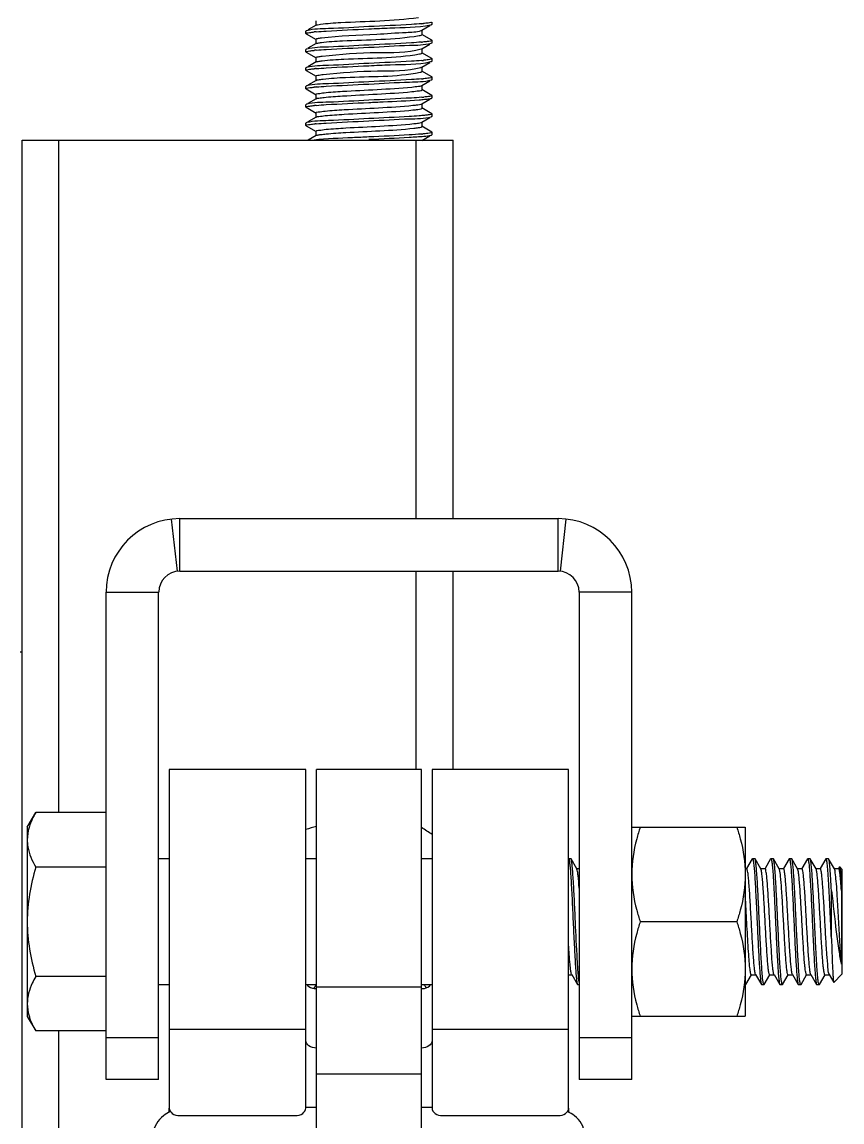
# Model space of a CAD drawing. Extents: x 1247970 to 1725648, y 860327 to 1277876.
# Drawn here: x 1334881 to 1335281, y 1202583 to 1203120 of the extents above; entities that cross this region are included whole.
import ezdxf

# ---------------------------------------------------------------- set-up
doc = ezdxf.new("R2010")
doc.units = 0
doc.header["$LTSCALE"] = 1000
doc.header["$MEASUREMENT"] = 0
doc.layers.get('0').update_dxf_attribs({"color": 254})
doc.layers.add('TK', color=4, linetype='Continuous')

# ---------------------------------------------------------------- blocks, each defined once
blk = doc.blocks.new('A$C63786A89')
at = {"linetype": 'Continuous'}
for p, q in [((2007.69, 10476.41), (2007.69, 10474.16)), ((2064.35, 10474.71), (2064.35, 10475.83)), ((2002.92, 10471.46), (2002.82, 10471.34)), ((2002.82, 10470.22), (2002.82, 10471.34)), ((2002.92, 10470.11), (2002.82, 10470.22)), ((2002.92, 10470.11), (2007.81, 10467.3)), ((2007.81, 10474.29), (2003.79, 10471.96)), ((2059.11, 10471.69), (2059.35, 10471.79)), ((2059.35, 10471.79), (2063.3, 10474.05)), ((2059.47, 10469.67), (2059.47, 10471.93)), ((2064.24, 10474.59), (2064.35, 10474.71)), ((2007.81, 10465.32), (2003.79, 10462.99)), ((2007.69, 10467.44), (2007.69, 10465.18)), ((2059.35, 10462.81), (2063.3, 10465.08)), ((2064.25, 10466.97), (2059.36, 10469.81)), ((2063.92, 10465.5), (2064.24, 10465.62)), ((2064.24, 10465.62), (2064.35, 10465.74)), ((2064.25, 10466.97), (2064.35, 10466.86)), ((2064.35, 10465.74), (2064.35, 10466.86)), ((2002.92, 10462.49), (2002.82, 10462.37)), ((2002.82, 10461.25), (2002.82, 10462.37)), ((2002.92, 10461.14), (2002.82, 10461.25)), ((2002.92, 10461.14), (2007.81, 10458.33)), ((2059.05, 10462.69), (2059.35, 10462.81)), ((2064.25, 10458), (2059.36, 10460.83)), ((2059.47, 10460.7), (2059.47, 10462.95)), ((2007.81, 10456.35), (2003.79, 10454.02)), ((2007.69, 10458.47), (2007.69, 10456.21)), ((2059.35, 10453.84), (2063.3, 10456.11)), ((2059.47, 10451.72), (2059.47, 10453.98)), ((2064.24, 10456.65), (2064.35, 10456.76)), ((2064.25, 10458), (2064.35, 10457.88)), ((2064.35, 10456.76), (2064.35, 10457.88)), ((2002.92, 10453.51), (2002.82, 10453.4)), ((2002.82, 10452.28), (2002.82, 10453.4)), ((2002.92, 10452.16), (2002.82, 10452.28)), ((2002.92, 10452.16), (2007.81, 10449.36)), ((2007.69, 10449.49), (2007.69, 10447.24)), ((2064.25, 10449.03), (2059.36, 10451.86)), ((2064.25, 10449.03), (2064.35, 10448.91)), ((2064.35, 10447.79), (2064.35, 10448.91)), ((2002.92, 10444.54), (2002.82, 10444.42)), ((2002.82, 10443.31), (2002.82, 10444.42)), ((2002.92, 10443.19), (2002.82, 10443.31)), ((2002.92, 10443.19), (2007.81, 10440.38)), ((2007.81, 10447.37), (2003.79, 10445.04)), ((2059.35, 10444.87), (2063.3, 10447.14)), ((2059.47, 10442.75), (2059.47, 10445.01)), ((2063.91, 10447.55), (2064.24, 10447.68)), ((2064.24, 10447.68), (2064.35, 10447.79)), ((2007.81, 10438.4), (2003.79, 10436.07)), ((2007.69, 10440.52), (2007.69, 10438.26)), ((2059.35, 10435.9), (2063.3, 10438.16)), ((2064.25, 10440.05), (2059.36, 10442.89)), ((2064.24, 10438.7), (2064.33, 10438.77)), ((2064.25, 10440.05), (2064.35, 10439.94)), ((2064.33, 10438.77), (2064.35, 10438.82)), ((2064.35, 10438.82), (2064.35, 10439.94)), ((2002.92, 10435.57), (2002.82, 10435.45)), ((2002.82, 10434.33), (2002.82, 10435.45)), ((2002.92, 10434.22), (2002.82, 10434.33)), ((2002.92, 10434.22), (2007.81, 10431.41)), ((2064.25, 10431.08), (2059.36, 10433.91)), ((2059.47, 10433.78), (2059.47, 10436.03)), ((2007.81, 10429.43), (2003.79, 10427.1)), ((2007.69, 10431.55), (2007.69, 10429.29)), ((2059.35, 10426.92), (2063.3, 10429.19)), ((2059.47, 10424.8), (2059.47, 10427.06)), ((2064.24, 10429.73), (2064.35, 10429.85)), ((2064.25, 10431.08), (2064.35, 10430.97)), ((2064.35, 10429.85), (2064.35, 10430.97)), ((2002.92, 10426.59), (2002.82, 10426.48)), ((2002.82, 10425.36), (2002.82, 10426.48)), ((2002.92, 10425.24), (2002.82, 10425.36)), ((2002.92, 10425.24), (2007.81, 10422.44)), ((2007.69, 10422.57), (2007.69, 10420.32)), ((2059.11, 10426.82), (2059.35, 10426.92)), ((2064.25, 10422.11), (2059.36, 10424.94)), ((2064.25, 10422.11), (2064.35, 10421.99)), ((2064.35, 10420.87), (2064.35, 10421.99)), ((1864.38, 8868.28), (1864.38, 10418.24)), ((1864.38, 10418.24), (2074.6, 10418.24)), ((1882.32, 10090.17), (1882.32, 10418.24)), ((2007.81, 10420.45), (2003.99, 10418.24)), ((2056.65, 10233.56), (2056.65, 10418.24)), ((2059.35, 10417.95), (2063.3, 10420.22)), ((2064.24, 10420.76), (2064.35, 10420.87)), ((2074.6, 10233.56), (2074.6, 10418.24)), ((1940.16, 10207.86), (1937.34, 10233.34)), ((1941.29, 10207.92), (1941.29, 10233.56)), ((1941.29, 10233.56), (2125.87, 10233.56)), ((2125.87, 10207.92), (2125.87, 10233.56)), ((2127, 10207.86), (2129.83, 10233.34)), ((1941.29, 10207.92), (2125.87, 10207.92)), ((2056.65, 10111.23), (2056.65, 10207.92)), ((2074.6, 10111.23), (2074.6, 10207.92)), ((1905.4, 9959.98), (1905.4, 10197.66)), ((1905.4, 10197.66), (1931.03, 10197.66)), ((1931.03, 9959.98), (1931.03, 10197.66)), ((2161.77, 10197.66), (2136.13, 10197.66)), ((2136.13, 10197.66), (2136.13, 9959.98)), ((2161.77, 9959.98), (2161.77, 10197.66)), ((1863.52, 10168.59), (1864.38, 10168.59)), ((1936.16, 10111.24), (1936.16, 9945.96)), ((2002.82, 10111.23), (1936.16, 10111.23)), ((2002.82, 9945.96), (2002.82, 10111.23)), ((2007.94, 10004.96), (2007.94, 10111.23)), ((2059.22, 10111.23), (2007.94, 10111.23)), ((2059.22, 10004.96), (2059.22, 10111.23)), ((2064.35, 10111.24), (2064.35, 9945.96)), ((2131, 10111.23), (2064.35, 10111.23)), ((2131, 9945.96), (2131, 10111.23)), ((1866.94, 10083.03), (1871.06, 10090.17)), ((1905.4, 10090.17), (1871.06, 10090.17)), ((1866.94, 10083.03), (1866.94, 9990.74)), ((2161.77, 10083.02), (2217.14, 10083.02)), ((2217.14, 10083.02), (2217.14, 9990.75)), ((1936.16, 10067.65), (1931.03, 10067.65)), ((2007.94, 10067.65), (2002.82, 10067.65)), ((2064.35, 10067.65), (2059.22, 10067.65)), ((2132.06, 10067.65), (2131, 10067.65)), ((2132.17, 10067.55), (2132.06, 10067.65)), ((2135, 10062.66), (2132.17, 10067.55)), ((2220.55, 10067.55), (2217.8, 10062.81)), ((2220.55, 10067.55), (2220.66, 10067.65)), ((2221.78, 10067.65), (2220.66, 10067.65)), ((2221.9, 10067.55), (2221.78, 10067.65)), ((2224.73, 10062.66), (2221.9, 10067.55)), ((2229.52, 10067.55), (2226.77, 10062.81)), ((2229.52, 10067.55), (2229.64, 10067.65)), ((2230.76, 10067.65), (2229.64, 10067.65)), ((2230.87, 10067.55), (2230.76, 10067.65)), ((2233.71, 10062.66), (2230.87, 10067.55)), ((2238.49, 10067.55), (2235.75, 10062.81)), ((2238.49, 10067.55), (2238.61, 10067.65)), ((2239.73, 10067.65), (2238.61, 10067.65)), ((2239.84, 10067.55), (2239.73, 10067.65)), ((2242.68, 10062.66), (2239.84, 10067.55)), ((2247.47, 10067.55), (2244.72, 10062.81)), ((2247.47, 10067.55), (2247.58, 10067.65)), ((2248.7, 10067.65), (2247.58, 10067.65)), ((2248.82, 10067.55), (2248.7, 10067.65)), ((2251.65, 10062.66), (2248.82, 10067.55)), ((2256.44, 10067.55), (2253.69, 10062.81)), ((2256.55, 10067.65), (2256.44, 10067.55)), ((2257.68, 10067.65), (2256.55, 10067.65)), ((2260.62, 10062.66), (2257.79, 10067.55)), ((1905.4, 10063.53), (1871.06, 10063.53)), ((2136.13, 10062.78), (2134.94, 10062.78)), ((2135.06, 10062.55), (2135, 10062.66)), ((2217.85, 10062.78), (2217.14, 10062.78)), ((2226.82, 10062.78), (2224.66, 10062.78)), ((2235.8, 10062.78), (2233.64, 10062.78)), ((2233.8, 10062.43), (2233.71, 10062.66)), ((2244.77, 10062.78), (2242.61, 10062.78)), ((2253.74, 10062.78), (2251.58, 10062.78)), ((2262.71, 10062.78), (2260.56, 10062.78)), ((2263.12, 10063.6), (2262.66, 10062.81)), ((2263.12, 10063.6), (2263.21, 10063.63)), ((2264.31, 10062.52), (2263.21, 10063.63)), ((2264.31, 10062.52), (2264.31, 10011.25)), ((2259.18, 10028.65), (2259.18, 10052.02)), ((2264.06, 10052.18), (2264.06, 10016.17)), ((2213.02, 10036.88), (2165.89, 10036.88)), ((1905.4, 10010.24), (1871.06, 10010.24)), ((2131, 10010.99), (2132.54, 10010.99)), ((2132.47, 10011.11), (2132.39, 10011.28)), ((2132.47, 10011.11), (2135.31, 10006.22)), ((2217.41, 10006.22), (2220.16, 10010.96)), ((2220.11, 10010.99), (2222.27, 10010.99)), ((2222.2, 10011.11), (2225.03, 10006.22)), ((2226.39, 10006.22), (2229.13, 10010.96)), ((2229.08, 10010.99), (2231.24, 10010.99)), ((2231.17, 10011.11), (2231.14, 10011.18)), ((2231.17, 10011.11), (2234.01, 10006.22)), ((2235.36, 10006.22), (2238.11, 10010.96)), ((2238.06, 10010.99), (2240.21, 10010.99)), ((2240.15, 10011.11), (2242.98, 10006.22)), ((2244.33, 10006.22), (2247.08, 10010.96)), ((2247.03, 10010.99), (2249.19, 10010.99)), ((2249.12, 10011.11), (2251.95, 10006.22)), ((2253.3, 10006.22), (2256.05, 10010.96)), ((2256, 10010.99), (2258.16, 10010.99)), ((2258.09, 10011.11), (2257.99, 10011.34)), ((2258.09, 10011.11), (2260.29, 10007.32)), ((2264.31, 10011.25), (2260.36, 10007.3)), ((1936.16, 10006.12), (1931.03, 10006.12)), ((2007.94, 10006.12), (2002.82, 10006.12)), ((2059.22, 10004.96), (2007.94, 10004.96)), ((2007.94, 9742.08), (2007.94, 10004.96)), ((2064.35, 10006.12), (2059.22, 10006.12)), ((2059.22, 9742.08), (2059.22, 10004.96)), ((2135.31, 10006.22), (2135.42, 10006.12)), ((2136.13, 10006.12), (2135.42, 10006.12)), ((2217.3, 10006.12), (2217.14, 10006.12)), ((2217.41, 10006.22), (2217.3, 10006.12)), ((2225.03, 10006.22), (2225.15, 10006.12)), ((2226.27, 10006.12), (2225.15, 10006.12)), ((2226.39, 10006.22), (2226.27, 10006.12)), ((2234.01, 10006.22), (2234.12, 10006.12)), ((2235.24, 10006.12), (2234.12, 10006.12)), ((2235.36, 10006.22), (2235.24, 10006.12)), ((2242.98, 10006.22), (2243.09, 10006.12)), ((2244.22, 10006.12), (2243.09, 10006.12)), ((2244.33, 10006.22), (2244.22, 10006.12)), ((2251.95, 10006.22), (2252.07, 10006.12)), ((2253.19, 10006.12), (2252.07, 10006.12)), ((2253.3, 10006.22), (2253.19, 10006.12)), ((2260.29, 10007.32), (2260.36, 10007.3)), ((1866.94, 9990.74), (1871.06, 9983.6)), ((2161.77, 9990.75), (2217.14, 9990.75)), ((1905.4, 9983.6), (1871.06, 9983.6)), ((1882.32, 8868.28), (1882.32, 9983.6)), ((2002.82, 9984.31), (1936.16, 9984.31)), ((2131, 9984.31), (2064.35, 9984.31)), ((1931.03, 9980.29), (1905.4, 9980.29)), ((1905.4, 9959.97), (1905.4, 9980.28)), ((2161.77, 9980.29), (2136.13, 9980.29)), ((2007.94, 9962.67), (2059.22, 9962.67)), ((1931.03, 9959.97), (1905.4, 9959.97)), ((2161.77, 9959.97), (2136.13, 9959.97)), ((1936.16, 9943.89), (1936.16, 9945.96)), ((2007.94, 9946.25), (2002.82, 9946.25)), ((2064.35, 9946.25), (2059.22, 9946.25)), ((2131, 9945.96), (2131, 9943.89)), ((1941.29, 9942.33), (1997.69, 9942.33)), ((2069.47, 9942.33), (2125.87, 9942.33))]:
    blk.add_line(p, q, dxfattribs=at)
for centre, radius, start, end in [((2016.46, 10368.39), 103.02, 95.0864, 95.3023), ((2018.06, 10350.4), 121.09, 94.8294, 95.0851), ((2049.08, 10595.96), 121.39, 274.8257, 275.0811), ((2050.62, 10578.57), 103.93, 275.0829, 275.2788), ((2048.78, 10590.36), 124.77, 274.7946, 275.0221), ((2016.47, 10359.27), 103.17, 95.0857, 95.2983), ((2018.06, 10341.38), 121.13, 94.829, 95.0843), ((2049.13, 10577.43), 120.81, 274.832, 275.089), ((2050.76, 10559.08), 102.39, 275.0902, 275.3176), ((2016.43, 10350.77), 102.69, 95.0879, 95.3108), ((2018.05, 10332.54), 121, 94.8303, 95.0867), ((2016.49, 10341.09), 103.4, 95.0847, 95.2924), ((2018.07, 10323.37), 121.19, 94.8283, 95.0832), ((2049.03, 10569.6), 121.95, 274.8209, 275.0709), ((2049.19, 10558.79), 120.11, 274.838, 275.104), ((2051.05, 10538.04), 99.27, 275.1035, 275.4036), ((2016.58, 10331.14), 104.39, 95.0802, 95.267), ((2018.09, 10314.11), 121.49, 94.8253, 95.0783), ((2018.14, 10304.59), 122.03, 94.8201, 95.0695), ((2049.09, 10541.99), 121.26, 274.8345, 275.0724), ((1941.29, 10197.66), 35.89, 90, 180), ((2125.87, 10197.66), 35.89, 0, 90), ((1941.29, 10197.66), 10.25, 90, 180), ((2125.87, 10197.66), 10.25, 0, 90), ((2057.52, 9906.43), 183.75, 105.6552, 107.3216), ((1995.27, 9980.5), 120.66, 55.0744, 57.9946), ((2024.55, 9991.06), 22.36, 141.5583, 143.2859), ((2024.94, 9990.75), 22.85, 140.4203, 141.5604), ((2025.12, 9990.6), 23.1, 140.1867, 140.4218), ((2025.37, 9990.39), 23.42, 138.6476, 140.1837), ((2025.61, 9990.18), 23.74, 138.3769, 138.6505), ((2045.47, 9993.89), 19.39, 33.9009, 39.2639)]:
    blk.add_arc(centre, radius, start, end, dxfattribs=at)
for points, knots in [([(2010, 10474.76), (2013.27, 10475.2), (2029.18, 10476.29), (2045.2, 10476.21), (2057.7, 10478.11)], [0, 0, 0, 0, 0.206727, 1, 1, 1, 1]), ([(2063.84, 10475.57), (2063.38, 10475.45), (2062.16, 10475.28), (2060.94, 10475.15), (2060.18, 10475.08)], [0, 0, 0, 0, 0.385373, 1, 1, 1, 1]), ([(2064.34, 10475.83), (2064.34, 10475.77), (2064.14, 10475.65), (2063.97, 10475.6), (2063.84, 10475.57)], [0, 0, 0, 0, 0.311644, 1, 1, 1, 1]), ([(2002.82, 10470.22), (2002.82, 10470.28), (2003.01, 10470.4), (2003.17, 10470.44), (2003.29, 10470.47)], [0, 0, 0, 0, 0.314679, 1, 1, 1, 1]), ([(2003.29, 10471.59), (2003.21, 10471.57), (2003.09, 10471.54), (2002.96, 10471.49), (2002.92, 10471.46)], [0, 0, 0, 0, 0.581722, 1, 1, 1, 1]), ([(2033.58, 10473.59), (2026.99, 10473.28), (2016.96, 10472.49), (2006.69, 10472.5), (2003.29, 10471.59)], [0, 0, 0, 0, 0.651799, 1, 1, 1, 1]), ([(2003.29, 10470.47), (2003.74, 10470.59), (2004.96, 10470.77), (2006.18, 10470.9), (2006.94, 10470.97)], [0, 0, 0, 0, 0.382697, 1, 1, 1, 1]), ([(2007.81, 10474.29), (2008.04, 10474.42), (2008.79, 10474.58), (2009.52, 10474.7), (2010, 10474.76)], [0, 0, 0, 0, 0.35267, 1, 1, 1, 1]), ([(2007.86, 10471.05), (2009.5, 10471.19), (2018.07, 10471.77), (2026.65, 10472.15), (2033.58, 10472.47)], [0, 0, 0, 0, 0.19146, 1, 1, 1, 1]), ([(2010.38, 10468.1), (2019.32, 10469.21), (2033.21, 10469.39), (2049.33, 10470.83), (2056.75, 10470.9), (2059.11, 10471.69)], [0, 0, 0, 0, 0.553191, 0.847166, 1, 1, 1, 1]), ([(2059.29, 10475), (2057.65, 10474.86), (2049.09, 10474.28), (2040.51, 10473.91), (2033.58, 10473.59)], [0, 0, 0, 0, 0.191492, 1, 1, 1, 1]), ([(2033.58, 10472.47), (2036.97, 10472.62), (2046.95, 10473.24), (2057.09, 10473.04), (2063.58, 10474.39)], [0, 0, 0, 0, 0.338588, 1, 1, 1, 1]), ([(2063.58, 10474.39), (2063.72, 10474.42), (2063.94, 10474.47), (2064.16, 10474.55), (2064.24, 10474.59)], [0, 0, 0, 0, 0.605943, 1, 1, 1, 1]), ([(2033.58, 10464.61), (2026.99, 10464.31), (2016.96, 10463.52), (2006.69, 10463.53), (2003.29, 10462.62)], [0, 0, 0, 0, 0.651831, 1, 1, 1, 1]), ([(2007.69, 10467.44), (2007.69, 10467.46), (2007.7, 10467.5), (2007.73, 10467.52), (2007.75, 10467.54)], [0, 0, 0, 0, 0.432281, 1, 1, 1, 1]), ([(2007.75, 10467.54), (2007.98, 10467.72), (2008.92, 10467.86), (2009.78, 10468.02), (2010.38, 10468.1)], [0, 0, 0, 0, 0.328815, 1, 1, 1, 1]), ([(2007.81, 10465.32), (2008.07, 10465.47), (2008.96, 10465.63), (2009.81, 10465.77), (2010.38, 10465.84)], [0, 0, 0, 0, 0.347063, 1, 1, 1, 1]), ([(2010.38, 10465.84), (2013.78, 10466.26), (2029.66, 10467.37), (2045.68, 10467.14), (2058.01, 10469.19)], [0, 0, 0, 0, 0.214922, 1, 1, 1, 1]), ([(2059.21, 10466.02), (2057.58, 10465.88), (2049.04, 10465.31), (2040.49, 10464.93), (2033.58, 10464.61)], [0, 0, 0, 0, 0.192087, 1, 1, 1, 1]), ([(2033.58, 10463.49), (2040.2, 10463.8), (2050.24, 10464.62), (2060.54, 10464.56), (2063.92, 10465.5)], [0, 0, 0, 0, 0.65395, 1, 1, 1, 1]), ([(2058.01, 10469.19), (2058.38, 10469.25), (2058.78, 10469.34), (2059.47, 10469.52), (2059.47, 10469.67)], [0, 0, 0, 0, 0.717601, 1, 1, 1, 1]), ([(2063.58, 10466.54), (2063.07, 10466.43), (2061.78, 10466.26), (2060.48, 10466.13), (2059.71, 10466.06)], [0, 0, 0, 0, 0.400531, 1, 1, 1, 1]), ([(2064.35, 10466.86), (2064.35, 10466.77), (2064, 10466.63), (2063.77, 10466.58), (2063.58, 10466.54)], [0, 0, 0, 0, 0.2958, 1, 1, 1, 1]), ([(2002.82, 10461.25), (2002.82, 10461.31), (2003.01, 10461.43), (2003.17, 10461.47), (2003.29, 10461.5)], [0, 0, 0, 0, 0.314603, 1, 1, 1, 1]), ([(2003.29, 10462.62), (2003.21, 10462.6), (2003.09, 10462.56), (2002.96, 10462.51), (2002.92, 10462.49)], [0, 0, 0, 0, 0.581634, 1, 1, 1, 1]), ([(2003.29, 10461.5), (2003.75, 10461.62), (2004.97, 10461.8), (2006.19, 10461.93), (2006.94, 10462)], [0, 0, 0, 0, 0.38284, 1, 1, 1, 1]), ([(2007.83, 10458.61), (2008.14, 10458.78), (2009.15, 10458.95), (2010.14, 10459.1), (2010.79, 10459.17)], [0, 0, 0, 0, 0.347604, 1, 1, 1, 1]), ([(2007.86, 10462.08), (2009.5, 10462.22), (2018.07, 10462.8), (2026.65, 10463.17), (2033.58, 10463.49)], [0, 0, 0, 0, 0.19147, 1, 1, 1, 1]), ([(2010.79, 10459.17), (2019.69, 10460.21), (2035.67, 10461.44), (2052.2, 10460.59), (2059.05, 10462.69)], [0, 0, 0, 0, 0.555686, 1, 1, 1, 1]), ([(2010.79, 10456.92), (2014.31, 10457.32), (2030.14, 10458.46), (2046.16, 10458.03), (2058.29, 10460.26)], [0, 0, 0, 0, 0.223152, 1, 1, 1, 1]), ([(2058.29, 10460.26), (2058.59, 10460.32), (2058.93, 10460.4), (2059.47, 10460.57), (2059.47, 10460.7)], [0, 0, 0, 0, 0.711867, 1, 1, 1, 1]), ([(2033.58, 10455.64), (2026.99, 10455.33), (2016.96, 10454.54), (2006.7, 10454.55), (2003.29, 10453.65)], [0, 0, 0, 0, 0.651714, 1, 1, 1, 1]), ([(2007.69, 10458.47), (2007.69, 10458.49), (2007.73, 10458.56), (2007.79, 10458.59), (2007.83, 10458.61)], [0, 0, 0, 0, 0.389869, 1, 1, 1, 1]), ([(2007.81, 10456.35), (2008.11, 10456.52), (2009.14, 10456.68), (2010.12, 10456.84), (2010.79, 10456.92)], [0, 0, 0, 0, 0.342116, 1, 1, 1, 1]), ([(2007.86, 10453.11), (2009.5, 10453.25), (2018.07, 10453.83), (2026.65, 10454.2), (2033.58, 10454.52)], [0, 0, 0, 0, 0.191442, 1, 1, 1, 1]), ([(2059.31, 10457.06), (2057.67, 10456.92), (2049.1, 10456.33), (2040.52, 10455.96), (2033.58, 10455.64)], [0, 0, 0, 0, 0.191414, 1, 1, 1, 1]), ([(2033.58, 10454.52), (2037.06, 10454.68), (2047.1, 10455.36), (2057.38, 10454.9), (2063.81, 10456.5)], [0, 0, 0, 0, 0.344624, 1, 1, 1, 1]), ([(2058.97, 10453.7), (2059.04, 10453.72), (2059.18, 10453.76), (2059.3, 10453.81), (2059.35, 10453.84)], [0, 0, 0, 0, 0.574903, 1, 1, 1, 1]), ([(2063.92, 10457.65), (2063.47, 10457.52), (2062.24, 10457.34), (2061.01, 10457.21), (2060.25, 10457.14)], [0, 0, 0, 0, 0.378933, 1, 1, 1, 1]), ([(2063.81, 10456.5), (2063.89, 10456.52), (2064.04, 10456.56), (2064.19, 10456.62), (2064.24, 10456.65)], [0, 0, 0, 0, 0.58803, 1, 1, 1, 1]), ([(2064.34, 10457.88), (2064.34, 10457.83), (2064.17, 10457.71), (2064.03, 10457.68), (2063.92, 10457.65)], [0, 0, 0, 0, 0.31799, 1, 1, 1, 1]), ([(2002.82, 10452.28), (2002.82, 10452.33), (2003.01, 10452.46), (2003.16, 10452.5), (2003.28, 10452.53)], [0, 0, 0, 0, 0.315029, 1, 1, 1, 1]), ([(2003.29, 10453.65), (2003.22, 10453.63), (2003.09, 10453.59), (2002.97, 10453.54), (2002.92, 10453.51)], [0, 0, 0, 0, 0.581886, 1, 1, 1, 1]), ([(2003.28, 10452.53), (2003.74, 10452.65), (2004.95, 10452.82), (2006.17, 10452.95), (2006.92, 10453.02)], [0, 0, 0, 0, 0.382512, 1, 1, 1, 1]), ([(2007.69, 10449.49), (2007.69, 10449.82), (2009.5, 10449.89), (2010.34, 10450.15), (2011.22, 10450.25)], [0, 0, 0, 0, 0.268169, 1, 1, 1, 1]), ([(2011.22, 10450.25), (2020.06, 10451.21), (2035.89, 10452.39), (2052.16, 10451.78), (2058.97, 10453.7)], [0, 0, 0, 0, 0.557186, 1, 1, 1, 1]), ([(2011.22, 10447.99), (2014.86, 10448.39), (2030.62, 10449.55), (2046.64, 10448.88), (2058.54, 10451.34)], [0, 0, 0, 0, 0.231437, 1, 1, 1, 1]), ([(2058.54, 10451.34), (2058.77, 10451.39), (2059.05, 10451.45), (2059.47, 10451.62), (2059.47, 10451.72)], [0, 0, 0, 0, 0.704776, 1, 1, 1, 1]), ([(2063.81, 10448.64), (2063.3, 10448.52), (2061.97, 10448.34), (2060.63, 10448.2), (2059.81, 10448.13)], [0, 0, 0, 0, 0.384738, 1, 1, 1, 1]), ([(2064.34, 10448.91), (2064.34, 10448.85), (2064.12, 10448.72), (2063.94, 10448.68), (2063.81, 10448.64)], [0, 0, 0, 0, 0.309473, 1, 1, 1, 1]), ([(2002.82, 10443.31), (2002.82, 10443.36), (2003.01, 10443.48), (2003.17, 10443.52), (2003.29, 10443.56)], [0, 0, 0, 0, 0.314135, 1, 1, 1, 1]), ([(2003.28, 10444.67), (2003.21, 10444.65), (2003.09, 10444.62), (2002.96, 10444.57), (2002.92, 10444.54)], [0, 0, 0, 0, 0.581235, 1, 1, 1, 1]), ([(2033.58, 10446.67), (2026.99, 10446.36), (2016.96, 10445.57), (2006.69, 10445.58), (2003.28, 10444.67)], [0, 0, 0, 0, 0.652012, 1, 1, 1, 1]), ([(2003.29, 10443.56), (2003.75, 10443.68), (2004.97, 10443.85), (2006.2, 10443.98), (2006.95, 10444.05)], [0, 0, 0, 0, 0.383098, 1, 1, 1, 1]), ([(2007.81, 10447.37), (2008.14, 10447.57), (2009.33, 10447.73), (2010.46, 10447.91), (2011.22, 10447.99)], [0, 0, 0, 0, 0.337737, 1, 1, 1, 1]), ([(2007.86, 10444.13), (2009.5, 10444.27), (2018.07, 10444.85), (2026.65, 10445.23), (2033.58, 10445.55)], [0, 0, 0, 0, 0.191482, 1, 1, 1, 1]), ([(2011.68, 10441.32), (2014.68, 10441.63), (2028.98, 10442.61), (2043.31, 10443.05), (2054.56, 10444.11)], [0, 0, 0, 0, 0.210879, 1, 1, 1, 1]), ([(2059.28, 10448.08), (2057.64, 10447.94), (2049.08, 10447.36), (2040.51, 10446.99), (2033.58, 10446.67)], [0, 0, 0, 0, 0.191614, 1, 1, 1, 1]), ([(2033.58, 10445.55), (2040.2, 10445.86), (2050.24, 10446.68), (2060.53, 10446.61), (2063.91, 10447.55)], [0, 0, 0, 0, 0.653927, 1, 1, 1, 1]), ([(2054.56, 10444.11), (2055.64, 10444.21), (2057.22, 10444.44), (2058.89, 10444.6), (2059.35, 10444.87)], [0, 0, 0, 0, 0.671541, 1, 1, 1, 1]), ([(2033.58, 10437.7), (2027, 10437.39), (2016.96, 10436.6), (2006.7, 10436.61), (2003.29, 10435.7)], [0, 0, 0, 0, 0.651522, 1, 1, 1, 1]), ([(2007.69, 10440.52), (2007.69, 10440.88), (2009.74, 10440.92), (2010.68, 10441.22), (2011.68, 10441.32)], [0, 0, 0, 0, 0.267194, 1, 1, 1, 1]), ([(2007.81, 10438.4), (2008.18, 10438.62), (2009.53, 10438.79), (2010.81, 10438.98), (2011.68, 10439.07)], [0, 0, 0, 0, 0.333885, 1, 1, 1, 1]), ([(2011.68, 10439.07), (2014.68, 10439.38), (2028.98, 10440.35), (2043.31, 10440.8), (2054.56, 10441.86)], [0, 0, 0, 0, 0.210879, 1, 1, 1, 1]), ([(2059.32, 10439.11), (2057.68, 10438.97), (2049.11, 10438.39), (2040.52, 10438.02), (2033.58, 10437.7)], [0, 0, 0, 0, 0.191236, 1, 1, 1, 1]), ([(2033.58, 10436.58), (2035.92, 10436.68), (2044.08, 10437.07), (2052.25, 10437.44), (2058.06, 10437.89)], [0, 0, 0, 0, 0.286344, 1, 1, 1, 1]), ([(2054.56, 10441.86), (2055.78, 10441.97), (2056.92, 10442.36), (2059.47, 10442.31), (2059.47, 10442.75)], [0, 0, 0, 0, 0.733837, 1, 1, 1, 1]), ([(2058.06, 10437.89), (2058.91, 10437.96), (2060.41, 10438.08), (2061.9, 10438.24), (2062.54, 10438.33)], [0, 0, 0, 0, 0.56979, 1, 1, 1, 1]), ([(2063.91, 10439.7), (2063.48, 10439.58), (2062.3, 10439.41), (2061.13, 10439.28), (2060.39, 10439.21)], [0, 0, 0, 0, 0.380696, 1, 1, 1, 1]), ([(2062.54, 10438.33), (2062.91, 10438.38), (2063.48, 10438.48), (2064.06, 10438.6), (2064.24, 10438.7)], [0, 0, 0, 0, 0.644522, 1, 1, 1, 1]), ([(2064.34, 10439.94), (2064.34, 10439.88), (2064.17, 10439.77), (2064.02, 10439.73), (2063.91, 10439.7)], [0, 0, 0, 0, 0.318539, 1, 1, 1, 1]), ([(2002.82, 10434.33), (2002.82, 10434.39), (2003.02, 10434.51), (2003.18, 10434.56), (2003.31, 10434.59)], [0, 0, 0, 0, 0.312622, 1, 1, 1, 1]), ([(2003.29, 10435.7), (2003.22, 10435.68), (2003.09, 10435.65), (2002.97, 10435.59), (2002.92, 10435.57)], [0, 0, 0, 0, 0.582314, 1, 1, 1, 1]), ([(2003.31, 10434.59), (2003.77, 10434.71), (2005, 10434.88), (2006.24, 10435.02), (2007, 10435.09)], [0, 0, 0, 0, 0.384223, 1, 1, 1, 1]), ([(2007.69, 10431.55), (2007.69, 10431.95), (2010, 10431.94), (2011.05, 10432.29), (2012.16, 10432.4)], [0, 0, 0, 0, 0.26653, 1, 1, 1, 1]), ([(2007.87, 10435.16), (2009.51, 10435.3), (2018.07, 10435.88), (2026.65, 10436.25), (2033.58, 10436.58)], [0, 0, 0, 0, 0.191537, 1, 1, 1, 1]), ([(2012.16, 10432.4), (2015.26, 10432.7), (2029.56, 10433.67), (2043.9, 10434.08), (2055.06, 10435.19)], [0, 0, 0, 0, 0.217496, 1, 1, 1, 1]), ([(2012.16, 10430.14), (2015.26, 10430.45), (2029.56, 10431.41), (2043.9, 10431.83), (2055.06, 10432.93)], [0, 0, 0, 0, 0.217496, 1, 1, 1, 1]), ([(2055.06, 10435.19), (2055.86, 10435.27), (2057.16, 10435.41), (2058.46, 10435.61), (2058.95, 10435.75)], [0, 0, 0, 0, 0.613866, 1, 1, 1, 1]), ([(2055.06, 10432.93), (2055.86, 10433.01), (2057.16, 10433.16), (2058.46, 10433.36), (2058.95, 10433.49)], [0, 0, 0, 0, 0.613866, 1, 1, 1, 1]), ([(2058.95, 10435.75), (2059.03, 10435.77), (2059.17, 10435.81), (2059.3, 10435.87), (2059.35, 10435.9)], [0, 0, 0, 0, 0.577323, 1, 1, 1, 1]), ([(2058.95, 10433.49), (2059.08, 10433.53), (2059.26, 10433.57), (2059.47, 10433.71), (2059.47, 10433.78)], [0, 0, 0, 0, 0.682316, 1, 1, 1, 1]), ([(2033.58, 10428.72), (2027.01, 10428.42), (2016.98, 10427.64), (2006.73, 10427.63), (2003.31, 10426.74)], [0, 0, 0, 0, 0.650679, 1, 1, 1, 1]), ([(2007.81, 10429.43), (2008.23, 10429.67), (2009.75, 10429.83), (2011.18, 10430.05), (2012.16, 10430.14)], [0, 0, 0, 0, 0.330518, 1, 1, 1, 1]), ([(2007.88, 10426.19), (2009.52, 10426.33), (2018.08, 10426.91), (2026.65, 10427.28), (2033.58, 10427.6)], [0, 0, 0, 0, 0.191635, 1, 1, 1, 1]), ([(2058.06, 10430.04), (2056.43, 10429.91), (2048.28, 10429.39), (2040.11, 10429.03), (2033.58, 10428.72)], [0, 0, 0, 0, 0.200079, 1, 1, 1, 1]), ([(2033.58, 10427.6), (2040.17, 10427.91), (2050.2, 10428.7), (2060.47, 10428.69), (2063.88, 10429.6)], [0, 0, 0, 0, 0.651841, 1, 1, 1, 1]), ([(2062.54, 10430.47), (2061.9, 10430.39), (2060.41, 10430.23), (2058.91, 10430.1), (2058.06, 10430.04)], [0, 0, 0, 0, 0.43021, 1, 1, 1, 1]), ([(2064.35, 10430.97), (2064.35, 10430.79), (2063.45, 10430.66), (2062.99, 10430.54), (2062.54, 10430.47)], [0, 0, 0, 0, 0.273911, 1, 1, 1, 1]), ([(2063.88, 10429.6), (2063.95, 10429.62), (2064.07, 10429.65), (2064.2, 10429.7), (2064.24, 10429.73)], [0, 0, 0, 0, 0.580691, 1, 1, 1, 1]), ([(2002.82, 10425.36), (2002.82, 10425.42), (2003.05, 10425.55), (2003.23, 10425.59), (2003.36, 10425.63)], [0, 0, 0, 0, 0.30883, 1, 1, 1, 1]), ([(2003.31, 10426.74), (2003.23, 10426.71), (2003.1, 10426.68), (2002.97, 10426.62), (2002.92, 10426.59)], [0, 0, 0, 0, 0.584164, 1, 1, 1, 1]), ([(2003.36, 10425.63), (2003.87, 10425.75), (2005.2, 10425.94), (2006.53, 10426.07), (2007.36, 10426.15)], [0, 0, 0, 0, 0.385366, 1, 1, 1, 1]), ([(2007.69, 10422.57), (2007.69, 10423.03), (2010.27, 10422.96), (2011.43, 10423.36), (2012.67, 10423.48)], [0, 0, 0, 0, 0.266125, 1, 1, 1, 1]), ([(2012.67, 10423.48), (2015.86, 10423.77), (2030.16, 10424.73), (2044.49, 10425.11), (2055.54, 10426.26)], [0, 0, 0, 0, 0.224116, 1, 1, 1, 1]), ([(2012.67, 10421.22), (2015.86, 10421.52), (2030.16, 10422.47), (2044.49, 10422.86), (2055.54, 10424.01)], [0, 0, 0, 0, 0.224116, 1, 1, 1, 1]), ([(2055.54, 10426.26), (2056.29, 10426.34), (2057.49, 10426.49), (2058.68, 10426.68), (2059.11, 10426.82)], [0, 0, 0, 0, 0.625291, 1, 1, 1, 1]), ([(2055.54, 10424.01), (2056.29, 10424.09), (2057.49, 10424.23), (2058.68, 10424.42), (2059.11, 10424.57)], [0, 0, 0, 0, 0.625291, 1, 1, 1, 1]), ([(2059.11, 10424.57), (2059.21, 10424.6), (2059.34, 10424.64), (2059.47, 10424.75), (2059.47, 10424.8)], [0, 0, 0, 0, 0.664344, 1, 1, 1, 1]), ([(2063.88, 10421.74), (2063.38, 10421.61), (2062.02, 10421.42), (2060.66, 10421.28), (2059.81, 10421.21)], [0, 0, 0, 0, 0.378538, 1, 1, 1, 1]), ([(2064.34, 10421.99), (2064.34, 10421.94), (2064.15, 10421.81), (2064, 10421.77), (2063.88, 10421.74)], [0, 0, 0, 0, 0.314106, 1, 1, 1, 1]), ([(2033.58, 10419.75), (2030.91, 10419.63), (2021.98, 10419.19), (2013.05, 10418.83), (2006.81, 10418.24)], [0, 0, 0, 0, 0.299418, 1, 1, 1, 1]), ([(2007.81, 10420.45), (2007.88, 10420.5), (2008.09, 10420.58), (2008.3, 10420.63), (2008.43, 10420.66)], [0, 0, 0, 0, 0.403649, 1, 1, 1, 1]), ([(2008.43, 10420.66), (2008.98, 10420.79), (2010.4, 10420.99), (2011.81, 10421.14), (2012.67, 10421.22)], [0, 0, 0, 0, 0.396903, 1, 1, 1, 1]), ([(2053.21, 10419.62), (2054.47, 10419.69), (2057.99, 10419.97), (2061.57, 10420.06), (2063.79, 10420.6)], [0, 0, 0, 0, 0.355214, 1, 1, 1, 1]), ([(2063.79, 10420.6), (2063.88, 10420.62), (2064.04, 10420.67), (2064.19, 10420.72), (2064.24, 10420.76)], [0, 0, 0, 0, 0.589321, 1, 1, 1, 1]), ([(1871.06, 10090.17), (1870.72, 10089.57), (1869.43, 10087.22), (1868.37, 10084.73), (1867.82, 10082.82)], [0, 0, 0, 0, 0.257361, 1, 1, 1, 1]), ([(2165.89, 10083.02), (2165.26, 10081.15), (2162.98, 10073.66), (2161.77, 10065.81), (2161.77, 10059.95)], [0, 0, 0, 0, 0.2519, 1, 1, 1, 1]), ([(2213.02, 10083.02), (2213.64, 10081.15), (2215.92, 10073.66), (2217.14, 10065.81), (2217.14, 10059.95)], [0, 0, 0, 0, 0.2519, 1, 1, 1, 1]), ([(1866.94, 10076.85), (1866.94, 10075.72), (1867.35, 10071.03), (1869.29, 10066.6), (1871.06, 10063.53)], [0, 0, 0, 0, 0.24128, 1, 1, 1, 1]), ([(2131, 10067.62), (2131.21, 10067.41), (2131.3, 10066.39), (2131.62, 10064.58), (2131.84, 10061.64), (2132.12, 10057.88), (2132.38, 10053.33), (2132.74, 10046.25), (2133, 10040.7), (2133.18, 10036.88)], [0, 0, 0, 0, 0.028227, 0.090757, 0.185923, 0.310412, 0.459774, 0.628634, 1, 1, 1, 1]), ([(2134.3, 10036.88), (2134.13, 10040.62), (2133.8, 10047.57), (2133.38, 10055.81), (2133, 10061.29), (2132.76, 10064.24), (2132.48, 10066.21), (2132.34, 10067.25), (2132.17, 10067.55)], [0, 0, 0, 0, 0.364465, 0.679014, 0.803703, 0.900703, 0.96676, 1, 1, 1, 1]), ([(2220.66, 10067.65), (2220.88, 10067.65), (2220.99, 10066.48), (2221.31, 10065.08), (2221.53, 10062.08), (2221.82, 10058.38), (2222.08, 10053.75), (2222.46, 10046.51), (2222.72, 10040.81), (2222.91, 10036.88)], [0, 0, 0, 0, 0.021178, 0.078555, 0.170997, 0.295133, 0.44626, 0.618614, 1, 1, 1, 1]), ([(2224.03, 10036.88), (2223.85, 10040.62), (2223.53, 10047.57), (2223.1, 10055.81), (2222.72, 10061.29), (2222.49, 10064.24), (2222.21, 10066.21), (2222.07, 10067.25), (2221.9, 10067.55)], [0, 0, 0, 0, 0.36447, 0.679026, 0.803708, 0.900703, 0.966759, 1, 1, 1, 1]), ([(2229.64, 10067.65), (2229.97, 10067.11), (2230.19, 10065.78), (2230.38, 10063.25), (2230.7, 10060.03), (2230.91, 10056.18), (2231.21, 10051.03), (2231.52, 10044.6), (2231.76, 10039.46), (2231.88, 10036.88)], [0, 0, 0, 0, 0.061954, 0.124824, 0.249657, 0.374785, 0.499801, 0.749907, 1, 1, 1, 1]), ([(2233, 10036.88), (2232.83, 10040.62), (2232.5, 10047.57), (2232.08, 10055.81), (2231.7, 10061.29), (2231.46, 10064.24), (2231.19, 10066.21), (2231.04, 10067.25), (2230.87, 10067.55)], [0, 0, 0, 0, 0.364465, 0.679013, 0.803703, 0.900703, 0.96676, 1, 1, 1, 1]), ([(2238.61, 10067.65), (2238.83, 10067.65), (2238.94, 10066.48), (2239.26, 10065.08), (2239.47, 10062.08), (2239.76, 10058.38), (2240.03, 10053.75), (2240.41, 10046.51), (2240.67, 10040.81), (2240.85, 10036.88)], [0, 0, 0, 0, 0.021165, 0.078533, 0.170972, 0.2951, 0.446226, 0.618585, 1, 1, 1, 1]), ([(2241.97, 10036.88), (2241.8, 10040.62), (2241.47, 10047.57), (2241.05, 10055.81), (2240.67, 10061.29), (2240.44, 10064.24), (2240.16, 10066.21), (2240.02, 10067.25), (2239.84, 10067.55)], [0, 0, 0, 0, 0.364465, 0.679027, 0.803712, 0.900705, 0.966759, 1, 1, 1, 1]), ([(2247.58, 10067.65), (2247.8, 10067.65), (2247.91, 10066.48), (2248.23, 10065.08), (2248.45, 10062.08), (2248.73, 10058.38), (2249, 10053.75), (2249.38, 10046.51), (2249.64, 10040.81), (2249.82, 10036.88)], [0, 0, 0, 0, 0.021177, 0.078553, 0.170998, 0.295135, 0.446264, 0.618615, 1, 1, 1, 1]), ([(2250.95, 10036.88), (2250.77, 10040.62), (2250.45, 10047.57), (2250.02, 10055.81), (2249.64, 10061.29), (2249.41, 10064.24), (2249.13, 10066.21), (2248.99, 10067.25), (2248.82, 10067.55)], [0, 0, 0, 0, 0.364467, 0.679018, 0.803701, 0.9007, 0.966758, 1, 1, 1, 1]), ([(2259.18, 10028.65), (2258.96, 10033.32), (2258.65, 10040.25), (2258.21, 10049.2), (2257.9, 10055.18), (2257.58, 10060.18), (2257.31, 10063.64), (2257.07, 10065.7), (2256.91, 10066.74), (2256.79, 10067.29), (2256.64, 10067.65), (2256.55, 10067.65)], [0, 0, 0, 0, 0.358635, 0.531005, 0.686504, 0.816962, 0.915551, 0.951237, 0.977231, 0.99332, 1, 1, 1, 1]), ([(2257.79, 10067.55), (2257.77, 10067.58), (2257.75, 10067.62), (2257.7, 10067.65), (2257.68, 10067.65)], [0, 0, 0, 0, 0.600347, 1, 1, 1, 1]), ([(2259.18, 10052.02), (2259.08, 10054.03), (2258.86, 10057.62), (2258.58, 10062.33), (2258.18, 10065.44), (2258.05, 10067.1), (2257.79, 10067.55)], [0, 0, 0, 0, 0.386494, 0.692785, 0.901076, 1, 1, 1, 1]), ([(2136.13, 10053.34), (2135.98, 10055.4), (2135.79, 10058.12), (2135.38, 10061.18), (2135.2, 10062.2), (2135.06, 10062.55)], [0, 0, 0, 0, 0.667526, 0.879301, 1, 1, 1, 1]), ([(2222.2, 10011.11), (2222.04, 10011.39), (2221.88, 10012.34), (2221.6, 10014.13), (2221.36, 10016.78), (2220.97, 10021.62), (2220.54, 10028.82), (2220.03, 10038.06), (2219.6, 10045.89), (2219.23, 10051.72), (2218.97, 10055.42), (2218.7, 10058.37), (2218.46, 10060.73), (2218.2, 10061.88), (2218.03, 10062.78), (2217.85, 10062.78)], [0, 0, 0, 0, 0.018684, 0.054292, 0.105793, 0.171396, 0.33512, 0.522155, 0.705797, 0.788029, 0.859834, 0.918643, 0.962378, 0.989583, 1, 1, 1, 1]), ([(2229.08, 10010.99), (2228.9, 10010.99), (2228.73, 10011.89), (2228.47, 10013.04), (2228.23, 10015.4), (2227.97, 10018.35), (2227.71, 10022.05), (2227.34, 10027.88), (2226.9, 10035.71), (2226.4, 10044.95), (2225.96, 10052.15), (2225.58, 10056.99), (2225.33, 10059.64), (2225.06, 10061.43), (2224.89, 10062.38), (2224.73, 10062.66)], [0, 0, 0, 0, 0.010417, 0.037621, 0.081356, 0.140166, 0.211972, 0.294203, 0.477845, 0.66488, 0.828605, 0.894208, 0.945708, 0.981316, 1, 1, 1, 1]), ([(2231.14, 10011.18), (2230.99, 10011.5), (2230.81, 10012.5), (2230.4, 10015.52), (2230, 10021.07), (2229.48, 10029.17), (2228.99, 10038.36), (2228.56, 10046.12), (2228.19, 10051.88), (2227.93, 10055.53), (2227.67, 10058.44), (2227.43, 10060.76), (2227.17, 10061.9), (2227, 10062.78), (2226.82, 10062.78)], [0, 0, 0, 0, 0.02067, 0.057955, 0.177187, 0.341396, 0.527565, 0.709531, 0.790823, 0.86173, 0.919758, 0.962888, 0.989712, 1, 1, 1, 1]), ([(2238.06, 10010.99), (2237.88, 10010.99), (2237.71, 10011.84), (2237.46, 10012.95), (2237.22, 10015.21), (2236.97, 10018.04), (2236.71, 10021.6), (2236.35, 10027.23), (2235.93, 10034.86), (2235.42, 10043.95), (2234.97, 10052.1), (2234.41, 10058.12), (2234.16, 10061.38), (2233.8, 10062.43)], [0, 0, 0, 0, 0.010061, 0.03622, 0.078297, 0.134963, 0.204308, 0.283961, 0.46299, 0.647625, 0.81266, 0.935617, 1, 1, 1, 1]), ([(2240.15, 10011.11), (2239.98, 10011.39), (2239.82, 10012.34), (2239.55, 10014.13), (2239.3, 10016.78), (2238.92, 10021.62), (2238.48, 10028.82), (2237.98, 10038.06), (2237.54, 10045.89), (2237.17, 10051.72), (2236.91, 10055.42), (2236.65, 10058.37), (2236.41, 10060.73), (2236.15, 10061.88), (2235.98, 10062.78), (2235.8, 10062.78)], [0, 0, 0, 0, 0.018685, 0.054292, 0.105792, 0.171394, 0.335118, 0.522154, 0.705795, 0.788026, 0.859832, 0.918642, 0.962378, 0.989583, 1, 1, 1, 1]), ([(2247.03, 10010.99), (2246.85, 10010.99), (2246.68, 10011.89), (2246.42, 10013.04), (2246.18, 10015.4), (2245.91, 10018.35), (2245.65, 10022.05), (2245.28, 10027.88), (2244.85, 10035.71), (2244.34, 10044.95), (2243.91, 10052.15), (2243.52, 10056.99), (2243.28, 10059.64), (2243, 10061.43), (2242.84, 10062.38), (2242.68, 10062.66)], [0, 0, 0, 0, 0.010418, 0.037624, 0.081359, 0.140167, 0.211972, 0.294202, 0.477845, 0.664879, 0.828602, 0.894205, 0.945706, 0.981315, 1, 1, 1, 1]), ([(2249.12, 10011.11), (2248.96, 10011.39), (2248.79, 10012.34), (2248.52, 10014.13), (2248.28, 10016.78), (2247.89, 10021.62), (2247.46, 10028.82), (2246.95, 10038.06), (2246.51, 10045.89), (2246.15, 10051.72), (2245.88, 10055.42), (2245.62, 10058.37), (2245.38, 10060.73), (2245.12, 10061.88), (2244.95, 10062.78), (2244.77, 10062.78)], [0, 0, 0, 0, 0.018684, 0.054292, 0.105793, 0.171397, 0.335121, 0.522155, 0.705798, 0.788029, 0.859834, 0.918643, 0.962378, 0.989582, 1, 1, 1, 1]), ([(2256, 10010.99), (2255.82, 10010.99), (2255.65, 10011.89), (2255.39, 10013.04), (2255.15, 10015.4), (2254.89, 10018.35), (2254.62, 10022.05), (2254.26, 10027.88), (2253.82, 10035.71), (2253.31, 10044.95), (2252.88, 10052.15), (2252.49, 10056.99), (2252.25, 10059.64), (2251.98, 10061.43), (2251.81, 10062.38), (2251.65, 10062.66)], [0, 0, 0, 0, 0.010417, 0.037621, 0.081356, 0.140166, 0.211972, 0.294204, 0.477845, 0.664881, 0.828605, 0.894209, 0.945708, 0.981316, 1, 1, 1, 1]), ([(2257.99, 10011.34), (2257.64, 10012.4), (2257.39, 10015.66), (2256.83, 10021.69), (2256.38, 10029.83), (2255.87, 10038.92), (2255.45, 10046.55), (2255.09, 10052.18), (2254.83, 10055.73), (2254.57, 10058.56), (2254.34, 10060.82), (2254.09, 10061.93), (2253.92, 10062.78), (2253.74, 10062.78)], [0, 0, 0, 0, 0.064547, 0.187597, 0.352652, 0.537248, 0.716203, 0.795815, 0.86512, 0.921751, 0.963801, 0.989944, 1, 1, 1, 1]), ([(2264.06, 10016.17), (2263.68, 10020.3), (2263.29, 10026.98), (2262.76, 10036.23), (2262.36, 10043.69), (2261.93, 10050.53), (2261.59, 10056.2), (2261.09, 10060.03), (2260.95, 10062.1), (2260.62, 10062.66)], [0, 0, 0, 0, 0.266652, 0.430443, 0.595533, 0.747191, 0.871896, 0.958609, 1, 1, 1, 1]), ([(2264.06, 10052.18), (2263.95, 10053.66), (2263.76, 10056.28), (2263.46, 10059.53), (2263.17, 10061.61), (2262.95, 10062.48), (2262.8, 10062.78), (2262.71, 10062.78)], [0, 0, 0, 0, 0.41433, 0.728279, 0.925351, 0.977249, 1, 1, 1, 1]), ([(2263.21, 10063.63), (2263.28, 10063.56), (2263.33, 10063.22), (2263.44, 10062.6), (2263.53, 10061.61), (2263.69, 10059.66), (2263.86, 10056.47), (2263.99, 10053.73), (2264.06, 10052.18)], [0, 0, 0, 0, 0.026215, 0.08239, 0.168499, 0.283643, 0.594887, 1, 1, 1, 1]), ([(2161.77, 10059.95), (2161.77, 10054.1), (2162.98, 10046.24), (2165.26, 10038.76), (2165.89, 10036.88)], [0, 0, 0, 0, 0.7481, 1, 1, 1, 1]), ([(2217.14, 10059.95), (2217.14, 10054.1), (2215.92, 10046.24), (2213.64, 10038.76), (2213.02, 10036.88)], [0, 0, 0, 0, 0.7481, 1, 1, 1, 1]), ([(2259.18, 10052.02), (2259.98, 10045.31), (2261.01, 10035.56), (2262.59, 10023.61), (2263.48, 10018.36), (2264.06, 10016.17)], [0, 0, 0, 0, 0.559709, 0.812596, 1, 1, 1, 1]), ([(2220.11, 10010.99), (2220.01, 10010.99), (2219.85, 10011.38), (2219.71, 10011.97), (2219.52, 10013.08), (2219.26, 10015.26), (2218.95, 10018.89), (2218.6, 10024.06), (2218.24, 10030.11), (2217.77, 10038.68), (2217.41, 10045.2), (2217.14, 10049.5)], [0, 0, 0, 0, 0.007408, 0.02491, 0.053068, 0.09155, 0.196933, 0.334178, 0.49414, 0.666116, 1, 1, 1, 1]), ([(2133.18, 10036.88), (2133.35, 10033.15), (2133.68, 10026.2), (2134.1, 10017.96), (2134.48, 10012.48), (2134.71, 10009.53), (2134.99, 10007.56), (2135.14, 10006.51), (2135.31, 10006.22)], [0, 0, 0, 0, 0.364464, 0.679011, 0.803698, 0.9007, 0.966759, 1, 1, 1, 1]), ([(2136.13, 10007.4), (2135.9, 10008.82), (2135.59, 10012.52), (2134.95, 10022.34), (2134.58, 10030.76), (2134.3, 10036.88)], [0, 0, 0, 0, 0.14526, 0.376979, 1, 1, 1, 1]), ([(2165.89, 10036.88), (2165.26, 10035.01), (2162.98, 10027.53), (2161.77, 10019.67), (2161.77, 10013.82)], [0, 0, 0, 0, 0.2519, 1, 1, 1, 1]), ([(2213.02, 10036.88), (2213.64, 10035.01), (2215.92, 10027.53), (2217.14, 10019.67), (2217.14, 10013.82)], [0, 0, 0, 0, 0.2519, 1, 1, 1, 1]), ([(2222.91, 10036.88), (2223.08, 10033.15), (2223.4, 10026.2), (2223.83, 10017.96), (2224.21, 10012.48), (2224.44, 10009.53), (2224.72, 10007.56), (2224.86, 10006.51), (2225.03, 10006.22)], [0, 0, 0, 0, 0.364468, 0.679024, 0.803706, 0.900703, 0.966759, 1, 1, 1, 1]), ([(2226.27, 10006.12), (2226.05, 10006.12), (2225.94, 10007.29), (2225.62, 10008.69), (2225.4, 10011.69), (2225.12, 10015.39), (2224.85, 10020.02), (2224.47, 10027.26), (2224.21, 10032.96), (2224.03, 10036.88)], [0, 0, 0, 0, 0.021171, 0.078543, 0.170982, 0.295115, 0.446243, 0.618601, 1, 1, 1, 1]), ([(2231.88, 10036.88), (2232.05, 10033.15), (2232.38, 10026.2), (2232.8, 10017.96), (2233.18, 10012.48), (2233.41, 10009.53), (2233.69, 10007.56), (2233.84, 10006.51), (2234.01, 10006.22)], [0, 0, 0, 0, 0.364463, 0.679012, 0.803702, 0.900703, 0.96676, 1, 1, 1, 1]), ([(2235.24, 10006.12), (2235.03, 10006.12), (2234.92, 10007.29), (2234.59, 10008.69), (2234.38, 10011.69), (2234.09, 10015.39), (2233.83, 10020.02), (2233.44, 10027.26), (2233.18, 10032.96), (2233, 10036.88)], [0, 0, 0, 0, 0.021182, 0.078563, 0.171014, 0.295154, 0.446278, 0.618619, 1, 1, 1, 1]), ([(2240.85, 10036.88), (2241.03, 10033.15), (2241.35, 10026.2), (2241.77, 10017.96), (2242.16, 10012.48), (2242.39, 10009.53), (2242.67, 10007.56), (2242.81, 10006.51), (2242.98, 10006.22)], [0, 0, 0, 0, 0.364467, 0.679029, 0.803714, 0.900706, 0.966759, 1, 1, 1, 1]), ([(2244.22, 10006.12), (2244, 10006.12), (2243.89, 10007.29), (2243.57, 10008.69), (2243.35, 10011.69), (2243.06, 10015.39), (2242.8, 10020.02), (2242.42, 10027.26), (2242.16, 10032.96), (2241.97, 10036.88)], [0, 0, 0, 0, 0.02116, 0.078526, 0.170965, 0.295095, 0.446222, 0.618582, 1, 1, 1, 1]), ([(2249.82, 10036.88), (2250, 10033.15), (2250.32, 10026.2), (2250.75, 10017.96), (2251.13, 10012.48), (2251.36, 10009.53), (2251.64, 10007.56), (2251.78, 10006.51), (2251.95, 10006.22)], [0, 0, 0, 0, 0.364465, 0.679016, 0.803701, 0.900701, 0.966759, 1, 1, 1, 1]), ([(2253.19, 10006.12), (2252.85, 10006.66), (2252.64, 10007.99), (2252.45, 10010.52), (2252.13, 10013.74), (2251.92, 10017.59), (2251.61, 10022.74), (2251.31, 10029.17), (2251.07, 10034.31), (2250.95, 10036.88)], [0, 0, 0, 0, 0.061957, 0.124805, 0.249653, 0.374777, 0.499795, 0.749904, 1, 1, 1, 1]), ([(2132.39, 10011.28), (2132.19, 10011.83), (2131.98, 10013.45), (2131.44, 10018.25), (2131.2, 10022.52), (2131, 10025.74)], [0, 0, 0, 0, 0.11904, 0.334264, 1, 1, 1, 1]), ([(2259.18, 10028.65), (2259.27, 10025.9), (2259.43, 10020.92), (2259.65, 10015.09), (2259.86, 10011.36), (2259.97, 10009.42), (2260.13, 10008.16), (2260.18, 10007.5), (2260.29, 10007.32)], [0, 0, 0, 0, 0.386139, 0.699427, 0.819334, 0.910715, 0.971365, 1, 1, 1, 1]), ([(2161.77, 10013.82), (2161.77, 10007.96), (2162.98, 10000.11), (2165.26, 9992.62), (2165.89, 9990.75)], [0, 0, 0, 0, 0.7481, 1, 1, 1, 1]), ([(2217.14, 10013.82), (2217.14, 10007.96), (2215.92, 10000.11), (2213.64, 9992.62), (2213.02, 9990.75)], [0, 0, 0, 0, 0.7481, 1, 1, 1, 1]), ([(1871.06, 10010.24), (1870.45, 10009.18), (1868.27, 10005.06), (1866.94, 10000.37), (1866.94, 9996.92)], [0, 0, 0, 0, 0.26301, 1, 1, 1, 1]), ([(2003.48, 10006.1), (2003.71, 10005.81), (2004.91, 10004.71), (2006.62, 10004.27), (2007.87, 10004.26)], [0, 0, 0, 0, 0.226494, 1, 1, 1, 1]), ([(2059.3, 10004.26), (2059.74, 10004.26), (2061.34, 10004.42), (2062.96, 10005.18), (2063.69, 10006.1)], [0, 0, 0, 0, 0.273889, 1, 1, 1, 1]), ([(2217.3, 10006.12), (2217.27, 10006.12), (2217.19, 10006.18), (2217.16, 10006.26), (2217.14, 10006.31)], [0, 0, 0, 0, 0.362811, 1, 1, 1, 1]), ([(1867.82, 9990.95), (1868, 9990.33), (1868.85, 9987.78), (1870.05, 9985.36), (1871.06, 9983.6)], [0, 0, 0, 0, 0.243197, 1, 1, 1, 1]), ([(2007.94, 9975.25), (2006.69, 9975.25), (2004.34, 9975.73), (2002.82, 9977.89), (2002.82, 9978.88)], [0, 0, 0, 0, 0.559761, 1, 1, 1, 1]), ([(2064.35, 9978.88), (2064.35, 9977.89), (2062.82, 9975.73), (2060.48, 9975.25), (2059.22, 9975.25)], [0, 0, 0, 0, 0.440239, 1, 1, 1, 1]), ([(1936.81, 9944.27), (1935.59, 9943.72), (1931.54, 9941.49), (1928.47, 9936.88), (1928.47, 9933.56)], [0, 0, 0, 0, 0.287437, 1, 1, 1, 1]), ([(1936.16, 9945.96), (1936.16, 9944.97), (1937.69, 9942.81), (1940.03, 9942.33), (1941.29, 9942.33)], [0, 0, 0, 0, 0.440239, 1, 1, 1, 1]), ([(1997.69, 9942.33), (1998.95, 9942.33), (2001.29, 9942.81), (2002.82, 9944.97), (2002.82, 9945.96)], [0, 0, 0, 0, 0.559761, 1, 1, 1, 1]), ([(2064.35, 9945.96), (2064.35, 9944.97), (2065.87, 9942.81), (2068.21, 9942.33), (2069.47, 9942.33)], [0, 0, 0, 0, 0.440239, 1, 1, 1, 1]), ([(2125.87, 9942.33), (2127.13, 9942.33), (2129.47, 9942.81), (2131, 9944.97), (2131, 9945.96)], [0, 0, 0, 0, 0.559761, 1, 1, 1, 1]), ([(2138.69, 9933.56), (2138.69, 9936.88), (2135.63, 9941.49), (2131.58, 9943.72), (2130.36, 9944.27)], [0, 0, 0, 0, 0.712563, 1, 1, 1, 1])]:
    blk.add_open_spline(points, degree=3, knots=knots, dxfattribs=at)
for points in [[(2053.21, 10420.74), (2046.67, 10420.34), (2040.12, 10420.05), (2033.58, 10419.75)], [(2033.58, 10418.63), (2040.13, 10418.93), (2046.67, 10419.22), (2053.21, 10419.62)], [(2059.31, 10421.16), (2057.28, 10420.99), (2055.24, 10420.86), (2053.21, 10420.74)], [(1867.82, 10082.82), (1867.26, 10080.88), (1866.94, 10078.86), (1866.94, 10076.85)], [(1871.06, 10063.53), (1868.57, 10054.89), (1866.94, 10045.87), (1866.94, 10036.88)], [(1866.94, 10036.88), (1866.94, 10027.9), (1868.57, 10018.88), (1871.06, 10010.24)], [(1866.94, 9996.92), (1866.94, 9994.91), (1867.26, 9992.89), (1867.82, 9990.95)]]:
    blk.add_open_spline(points, degree=3, dxfattribs=at)

msp = doc.modelspace()

# ---------------------------------------------------------------- block references
at = {"layer": 'TK'}
msp.add_blockref('A$C63786A89', (1333017.03, 1192643.73, -355), dxfattribs=at)

doc.saveas('drawing.dxf')
